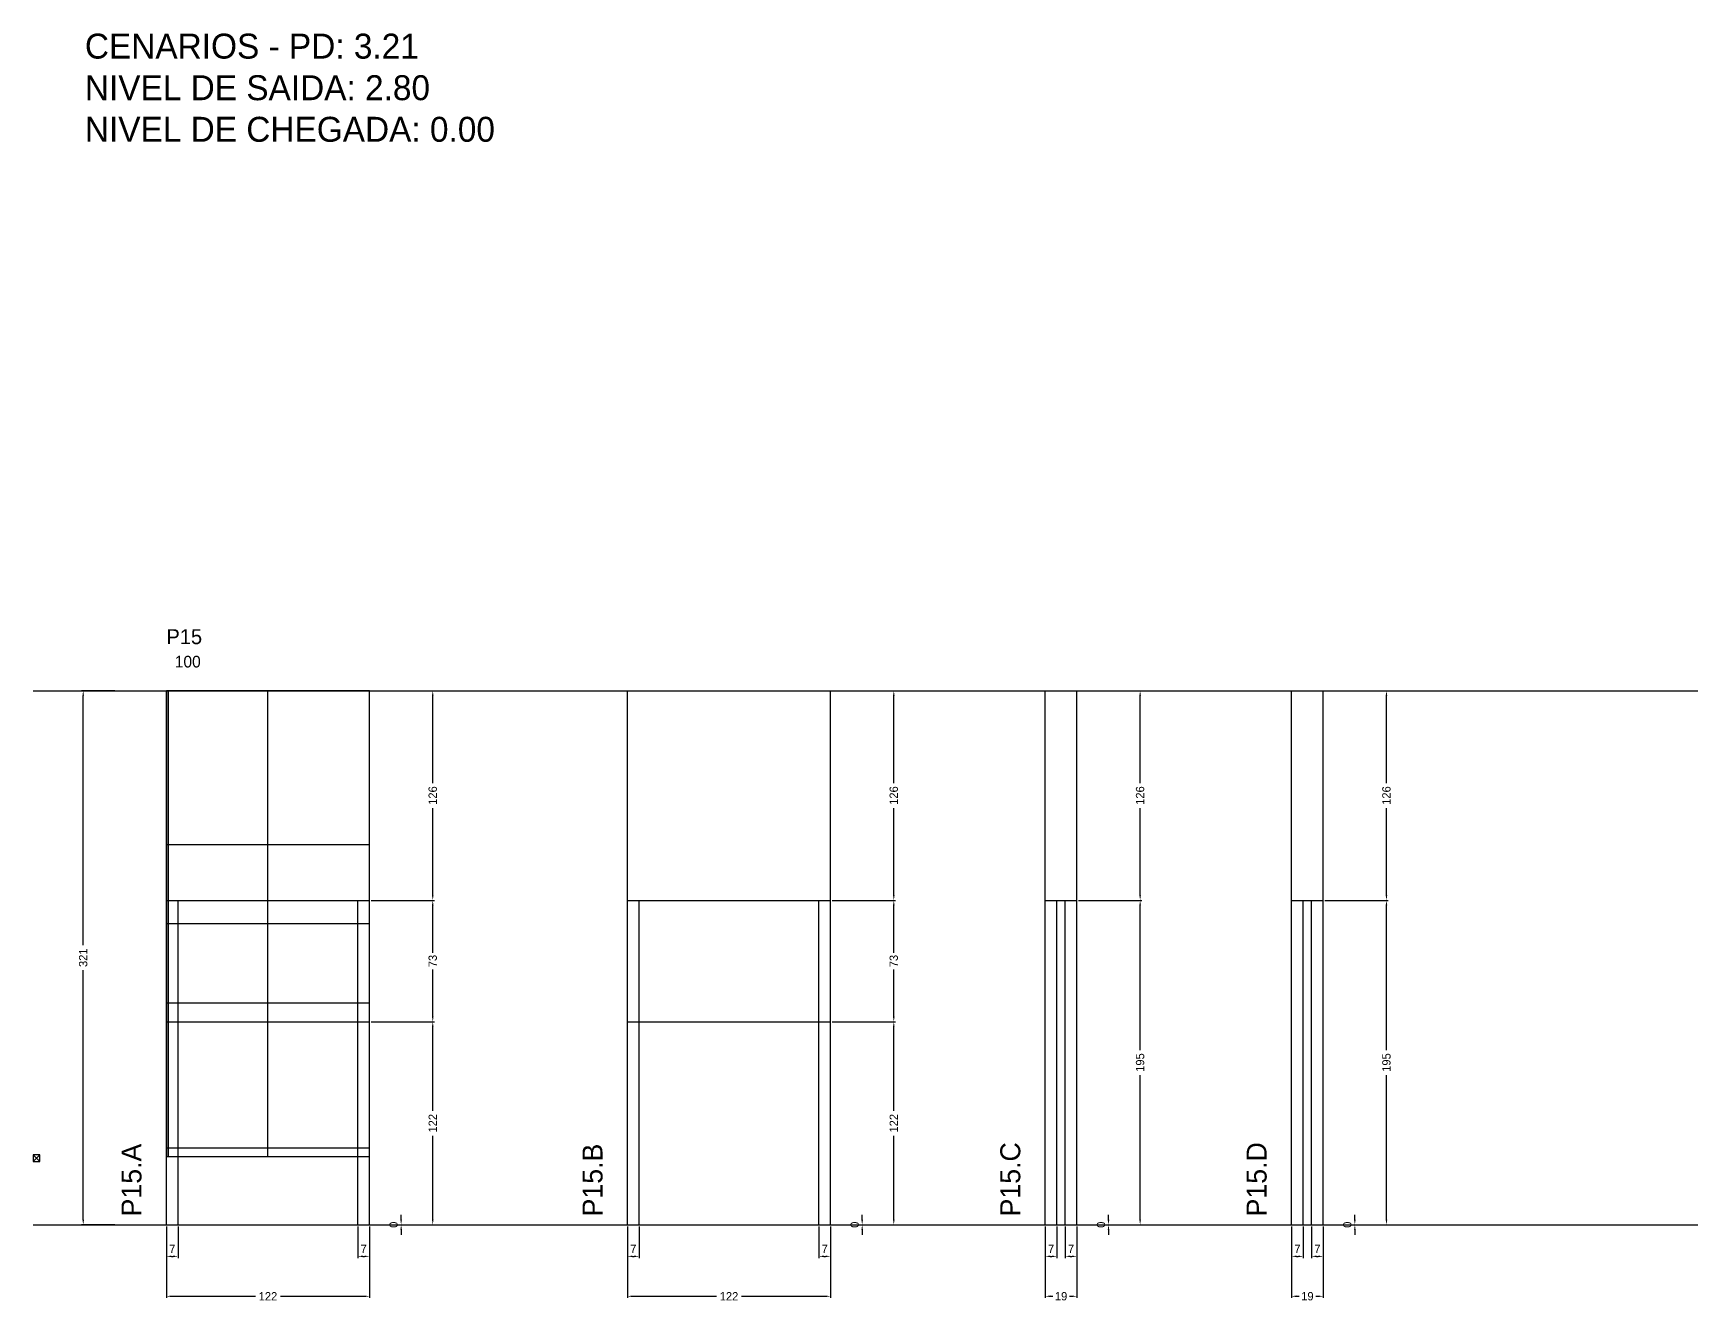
# Model space of a CAD drawing. Header units: centimetres. Extents: x -8500 to 4337, y -467 to 295.
# Drawn here: x -7000 to -6000, y -467 to 295 of the extents above; entities that cross this region are included whole.
import ezdxf

# ---------------------------------------------------------------- set-up
doc = ezdxf.new("R2010")
doc.units = ezdxf.units.CM
doc.linetypes.add('DASHED', pattern=[2, -2])
for name, color, linetype in [('CHAPA', 140, 'Continuous'), ('COTA', 241, 'Continuous'), ('Madeira', 30, 'Continuous'), ('MEIO_PONT', 160, 'Continuous'), ('NOMENCLATURA', 7, 'Continuous'), ('Nível', 160, 'Continuous'), ('Painéis', 200, 'Continuous'), ('Perfil Metálico', 150, 'Continuous'), ('SARR_2.2x7', 40, 'Continuous'), ('SARRAFO DE PRESSAO', 200, 'Continuous'), ('texto', 7, 'Continuous'), ('TEXTO_GERAL', 7, 'Continuous')]:
    doc.layers.add(name, color=color, linetype=linetype)
doc.dimstyles.new('PAINEL-NOVA', dxfattribs={"dimtxt": 5, "dimasz": 3, "dimexe": 1, "dimexo": 1, "dimgap": 1, "dimtad": 1, "dimcen": 2.5, "dimazin": 3, "dimtfac": 1, "dimtmove": 0, "dimatfit": 3})

# ---------------------------------------------------------------- blocks, each defined once
blk = doc.blocks.new('_CLOSEDFILLED')
at = {"color": 0, "linetype": 'BYBLOCK'}
blk.add_solid([(-1, 0.16), (0, 0), (-1, -0.16)], dxfattribs=at)
blk = doc.blocks.new('*D1')
for p, q in [((-6951, -100), (-6971, -100)), ((-6970, -253), (-6970, -103)), ((-6970, -418), (-6970, -268)), ((-6951, -421), (-6971, -421))]:
    blk.add_line(p, q)
at = {"layer": 'Defpoints'}
for p in [(-6950, -100), (-6970, -421), (-6950, -421)]:
    blk.add_point(p, dxfattribs=at)
at = {"layer": 'COTA', "xscale": 3, "yscale": 3}
for p, rotation in [((-6970, -100), 90), ((-6970, -421), 270)]:
    blk.add_blockref('_CLOSEDFILLED', p, dxfattribs=dict(at, rotation=rotation))
at = {"layer": 'COTA', "insert": (-6970, -260.5), "char_height": 5, "attachment_point": 5, "rotation": 90}
blk.add_mtext('321', dxfattribs=at)
blk = doc.blocks.new('MULDURA')
at = {"layer": 'Paineis'}
for p, q in [((0, 0), (4, 4)), ((4, 0), (0, 4))]:
    blk.add_line(p, q, dxfattribs=at)
blk.add_lwpolyline([(0, 0), (4, 0), (4, 4), (0, 4)], close=True, dxfattribs=at)
blk = doc.blocks.new('*D3')
at = {"color": 4}
for p, q in [((-6797, -299), (-6759, -299)), ((-6760, -352.5), (-6760, -302)), ((-6760, -418), (-6760, -367.5)), ((-6797, -421), (-6759, -421))]:
    blk.add_line(p, q, dxfattribs=at)
at = {"layer": 'Defpoints'}
for p in [(-6798, -299), (-6798, -421), (-6760, -421)]:
    blk.add_point(p, dxfattribs=at)
at = {"layer": 'COTA', "color": 4, "xscale": 3, "yscale": 3}
for p, rotation in [((-6760, -299), 90), ((-6760, -421), 270)]:
    blk.add_blockref('_CLOSEDFILLED', p, dxfattribs=dict(at, rotation=rotation))
at = {"layer": 'COTA', "color": 4, "insert": (-6760, -360), "char_height": 5, "attachment_point": 5, "rotation": 90}
blk.add_mtext('122', dxfattribs=at)
blk = doc.blocks.new('*D4')
at = {"color": 4}
for p, q in [((-6797, -226), (-6759, -226)), ((-6760, -257.5), (-6760, -229)), ((-6760, -296), (-6760, -267.5)), ((-6797, -299), (-6759, -299))]:
    blk.add_line(p, q, dxfattribs=at)
at = {"layer": 'Defpoints'}
for p in [(-6798, -226), (-6798, -299), (-6760, -299)]:
    blk.add_point(p, dxfattribs=at)
at = {"layer": 'COTA', "color": 4, "xscale": 3, "yscale": 3}
for p, rotation in [((-6760, -226), 90), ((-6760, -299), 270)]:
    blk.add_blockref('_CLOSEDFILLED', p, dxfattribs=dict(at, rotation=rotation))
at = {"layer": 'COTA', "color": 4, "insert": (-6760, -262.5), "char_height": 5, "attachment_point": 5, "rotation": 90}
blk.add_mtext('73', dxfattribs=at)
blk = doc.blocks.new('*D5')
at = {"color": 4}
for p, q in [((-6797, -100), (-6759, -100)), ((-6760, -155.5), (-6760, -103)), ((-6760, -223), (-6760, -170.5)), ((-6797, -226), (-6759, -226))]:
    blk.add_line(p, q, dxfattribs=at)
at = {"layer": 'Defpoints'}
for p in [(-6798, -100), (-6798, -226), (-6760, -226)]:
    blk.add_point(p, dxfattribs=at)
at = {"layer": 'COTA', "color": 4, "xscale": 3, "yscale": 3}
for p, rotation in [((-6760, -100), 90), ((-6760, -226), 270)]:
    blk.add_blockref('_CLOSEDFILLED', p, dxfattribs=dict(at, rotation=rotation))
at = {"layer": 'COTA', "color": 4, "insert": (-6760, -163), "char_height": 5, "attachment_point": 5, "rotation": 90}
blk.add_mtext('126', dxfattribs=at)
blk = doc.blocks.new('*D6')
at = {"color": 4}
for p, q in [((-6920, -422), (-6920, -441)), ((-6913, -422), (-6913, -441)), ((-6917, -440), (-6916, -440))]:
    blk.add_line(p, q, dxfattribs=at)
at = {"layer": 'Defpoints'}
for p in [(-6920, -421), (-6913, -421), (-6920, -440)]:
    blk.add_point(p, dxfattribs=at)
at = {"layer": 'COTA', "color": 4, "xscale": 3, "yscale": 3, "rotation": 180}
blk.add_blockref('_CLOSEDFILLED', (-6920, -440), dxfattribs=at)
at = {"layer": 'COTA', "color": 4, "xscale": 3, "yscale": 3}
blk.add_blockref('_CLOSEDFILLED', (-6913, -440), dxfattribs=at)
at = {"layer": 'COTA', "color": 4, "insert": (-6916.5, -435.5), "char_height": 5, "attachment_point": 5}
blk.add_mtext('7', dxfattribs=at)
blk = doc.blocks.new('*D7')
at = {"color": 4}
for p, q in [((-6805, -422), (-6805, -441)), ((-6798, -422), (-6798, -441)), ((-6802, -440), (-6801, -440))]:
    blk.add_line(p, q, dxfattribs=at)
at = {"layer": 'Defpoints'}
for p in [(-6805, -421), (-6798, -421), (-6805, -440)]:
    blk.add_point(p, dxfattribs=at)
at = {"layer": 'COTA', "color": 4, "xscale": 3, "yscale": 3, "rotation": 180}
blk.add_blockref('_CLOSEDFILLED', (-6805, -440), dxfattribs=at)
at = {"layer": 'COTA', "color": 4, "xscale": 3, "yscale": 3}
blk.add_blockref('_CLOSEDFILLED', (-6798, -440), dxfattribs=at)
at = {"layer": 'COTA', "color": 4, "insert": (-6801.5, -435.5), "char_height": 5, "attachment_point": 5}
blk.add_mtext('7', dxfattribs=at)
blk = doc.blocks.new('*D8')
at = {"color": 4}
for p, q in [((-6920, -422), (-6920, -465)), ((-6798, -422), (-6798, -465)), ((-6917, -464), (-6866.5, -464)), ((-6851.5, -464), (-6801, -464))]:
    blk.add_line(p, q, dxfattribs=at)
at = {"layer": 'Defpoints'}
for p in [(-6920, -421), (-6798, -421), (-6920, -464)]:
    blk.add_point(p, dxfattribs=at)
at = {"layer": 'COTA', "color": 4, "xscale": 3, "yscale": 3, "rotation": 180}
blk.add_blockref('_CLOSEDFILLED', (-6920, -464), dxfattribs=at)
at = {"layer": 'COTA', "color": 4, "xscale": 3, "yscale": 3}
blk.add_blockref('_CLOSEDFILLED', (-6798, -464), dxfattribs=at)
at = {"layer": 'COTA', "color": 4, "insert": (-6859, -464), "char_height": 5, "attachment_point": 5}
blk.add_mtext('122', dxfattribs=at)
blk = doc.blocks.new('*D10')
at = {"color": 4}
for p, q in [((-6520, -299), (-6482, -299)), ((-6483, -352.5), (-6483, -302)), ((-6483, -418), (-6483, -367.5)), ((-6520, -421), (-6482, -421))]:
    blk.add_line(p, q, dxfattribs=at)
at = {"layer": 'Defpoints'}
for p in [(-6521, -299), (-6521, -421), (-6483, -421)]:
    blk.add_point(p, dxfattribs=at)
at = {"layer": 'COTA', "color": 4, "xscale": 3, "yscale": 3}
for p, rotation in [((-6483, -299), 90), ((-6483, -421), 270)]:
    blk.add_blockref('_CLOSEDFILLED', p, dxfattribs=dict(at, rotation=rotation))
at = {"layer": 'COTA', "color": 4, "insert": (-6483, -360), "char_height": 5, "attachment_point": 5, "rotation": 90}
blk.add_mtext('122', dxfattribs=at)
blk = doc.blocks.new('*D11')
at = {"color": 4}
for p, q in [((-6520, -226), (-6482, -226)), ((-6483, -257.5), (-6483, -229)), ((-6483, -296), (-6483, -267.5)), ((-6520, -299), (-6482, -299))]:
    blk.add_line(p, q, dxfattribs=at)
at = {"layer": 'Defpoints'}
for p in [(-6521, -226), (-6521, -299), (-6483, -299)]:
    blk.add_point(p, dxfattribs=at)
at = {"layer": 'COTA', "color": 4, "xscale": 3, "yscale": 3}
for p, rotation in [((-6483, -226), 90), ((-6483, -299), 270)]:
    blk.add_blockref('_CLOSEDFILLED', p, dxfattribs=dict(at, rotation=rotation))
at = {"layer": 'COTA', "color": 4, "insert": (-6483, -262.5), "char_height": 5, "attachment_point": 5, "rotation": 90}
blk.add_mtext('73', dxfattribs=at)
blk = doc.blocks.new('*D12')
at = {"color": 4}
for p, q in [((-6520, -100), (-6482, -100)), ((-6483, -155.5), (-6483, -103)), ((-6483, -223), (-6483, -170.5)), ((-6520, -226), (-6482, -226))]:
    blk.add_line(p, q, dxfattribs=at)
at = {"layer": 'Defpoints'}
for p in [(-6521, -100), (-6521, -226), (-6483, -226)]:
    blk.add_point(p, dxfattribs=at)
at = {"layer": 'COTA', "color": 4, "xscale": 3, "yscale": 3}
for p, rotation in [((-6483, -100), 90), ((-6483, -226), 270)]:
    blk.add_blockref('_CLOSEDFILLED', p, dxfattribs=dict(at, rotation=rotation))
at = {"layer": 'COTA', "color": 4, "insert": (-6483, -163), "char_height": 5, "attachment_point": 5, "rotation": 90}
blk.add_mtext('126', dxfattribs=at)
blk = doc.blocks.new('*D13')
at = {"color": 4}
for p, q in [((-6643, -422), (-6643, -441)), ((-6636, -422), (-6636, -441)), ((-6640, -440), (-6639, -440))]:
    blk.add_line(p, q, dxfattribs=at)
at = {"layer": 'Defpoints'}
for p in [(-6643, -421), (-6636, -421), (-6643, -440)]:
    blk.add_point(p, dxfattribs=at)
at = {"layer": 'COTA', "color": 4, "xscale": 3, "yscale": 3, "rotation": 180}
blk.add_blockref('_CLOSEDFILLED', (-6643, -440), dxfattribs=at)
at = {"layer": 'COTA', "color": 4, "xscale": 3, "yscale": 3}
blk.add_blockref('_CLOSEDFILLED', (-6636, -440), dxfattribs=at)
at = {"layer": 'COTA', "color": 4, "insert": (-6639.5, -435.5), "char_height": 5, "attachment_point": 5}
blk.add_mtext('7', dxfattribs=at)
blk = doc.blocks.new('*D14')
at = {"color": 4}
for p, q in [((-6528, -422), (-6528, -441)), ((-6521, -422), (-6521, -441)), ((-6525, -440), (-6524, -440))]:
    blk.add_line(p, q, dxfattribs=at)
at = {"layer": 'Defpoints'}
for p in [(-6528, -421), (-6521, -421), (-6528, -440)]:
    blk.add_point(p, dxfattribs=at)
at = {"layer": 'COTA', "color": 4, "xscale": 3, "yscale": 3, "rotation": 180}
blk.add_blockref('_CLOSEDFILLED', (-6528, -440), dxfattribs=at)
at = {"layer": 'COTA', "color": 4, "xscale": 3, "yscale": 3}
blk.add_blockref('_CLOSEDFILLED', (-6521, -440), dxfattribs=at)
at = {"layer": 'COTA', "color": 4, "insert": (-6524.5, -435.5), "char_height": 5, "attachment_point": 5}
blk.add_mtext('7', dxfattribs=at)
blk = doc.blocks.new('*D15')
at = {"color": 4}
for p, q in [((-6643, -422), (-6643, -465)), ((-6521, -422), (-6521, -465)), ((-6640, -464), (-6589.5, -464)), ((-6574.5, -464), (-6524, -464))]:
    blk.add_line(p, q, dxfattribs=at)
at = {"layer": 'Defpoints'}
for p in [(-6643, -421), (-6521, -421), (-6643, -464)]:
    blk.add_point(p, dxfattribs=at)
at = {"layer": 'COTA', "color": 4, "xscale": 3, "yscale": 3, "rotation": 180}
blk.add_blockref('_CLOSEDFILLED', (-6643, -464), dxfattribs=at)
at = {"layer": 'COTA', "color": 4, "xscale": 3, "yscale": 3}
blk.add_blockref('_CLOSEDFILLED', (-6521, -464), dxfattribs=at)
at = {"layer": 'COTA', "color": 4, "insert": (-6582, -464), "char_height": 5, "attachment_point": 5}
blk.add_mtext('122', dxfattribs=at)
blk = doc.blocks.new('*D17')
at = {"color": 4}
for p, q in [((-6372, -226), (-6334, -226)), ((-6335, -316), (-6335, -229)), ((-6335, -418), (-6335, -331)), ((-6372, -421), (-6334, -421))]:
    blk.add_line(p, q, dxfattribs=at)
at = {"layer": 'Defpoints'}
for p in [(-6373, -226), (-6373, -421), (-6335, -421)]:
    blk.add_point(p, dxfattribs=at)
at = {"layer": 'COTA', "color": 4, "xscale": 3, "yscale": 3}
for p, rotation in [((-6335, -226), 90), ((-6335, -421), 270)]:
    blk.add_blockref('_CLOSEDFILLED', p, dxfattribs=dict(at, rotation=rotation))
at = {"layer": 'COTA', "color": 4, "insert": (-6335, -323.5), "char_height": 5, "attachment_point": 5, "rotation": 90}
blk.add_mtext('195', dxfattribs=at)
blk = doc.blocks.new('*D18')
at = {"color": 4}
for p, q in [((-6372, -100), (-6334, -100)), ((-6335, -155.5), (-6335, -103)), ((-6335, -223), (-6335, -170.5)), ((-6372, -226), (-6334, -226))]:
    blk.add_line(p, q, dxfattribs=at)
at = {"layer": 'Defpoints'}
for p in [(-6373, -100), (-6373, -226), (-6335, -226)]:
    blk.add_point(p, dxfattribs=at)
at = {"layer": 'COTA', "color": 4, "xscale": 3, "yscale": 3}
for p, rotation in [((-6335, -100), 90), ((-6335, -226), 270)]:
    blk.add_blockref('_CLOSEDFILLED', p, dxfattribs=dict(at, rotation=rotation))
at = {"layer": 'COTA', "color": 4, "insert": (-6335, -163), "char_height": 5, "attachment_point": 5, "rotation": 90}
blk.add_mtext('126', dxfattribs=at)
blk = doc.blocks.new('*D19')
at = {"color": 4}
for p, q in [((-6392, -422), (-6392, -441)), ((-6385, -422), (-6385, -441)), ((-6389, -440), (-6388, -440))]:
    blk.add_line(p, q, dxfattribs=at)
at = {"layer": 'Defpoints'}
for p in [(-6392, -421), (-6385, -421), (-6392, -440)]:
    blk.add_point(p, dxfattribs=at)
at = {"layer": 'COTA', "color": 4, "xscale": 3, "yscale": 3, "rotation": 180}
blk.add_blockref('_CLOSEDFILLED', (-6392, -440), dxfattribs=at)
at = {"layer": 'COTA', "color": 4, "xscale": 3, "yscale": 3}
blk.add_blockref('_CLOSEDFILLED', (-6385, -440), dxfattribs=at)
at = {"layer": 'COTA', "color": 4, "insert": (-6388.5, -435.5), "char_height": 5, "attachment_point": 5}
blk.add_mtext('7', dxfattribs=at)
blk = doc.blocks.new('*D20')
at = {"color": 4}
for p, q in [((-6380, -422), (-6380, -441)), ((-6373, -422), (-6373, -441)), ((-6377, -440), (-6376, -440))]:
    blk.add_line(p, q, dxfattribs=at)
at = {"layer": 'Defpoints'}
for p in [(-6380, -421), (-6373, -421), (-6380, -440)]:
    blk.add_point(p, dxfattribs=at)
at = {"layer": 'COTA', "color": 4, "xscale": 3, "yscale": 3, "rotation": 180}
blk.add_blockref('_CLOSEDFILLED', (-6380, -440), dxfattribs=at)
at = {"layer": 'COTA', "color": 4, "xscale": 3, "yscale": 3}
blk.add_blockref('_CLOSEDFILLED', (-6373, -440), dxfattribs=at)
at = {"layer": 'COTA', "color": 4, "insert": (-6376.5, -435.5), "char_height": 5, "attachment_point": 5}
blk.add_mtext('7', dxfattribs=at)
blk = doc.blocks.new('*D21')
at = {"color": 4}
for p, q in [((-6392, -422), (-6392, -465)), ((-6373, -422), (-6373, -465)), ((-6389, -464), (-6387.5, -464)), ((-6377.5, -464), (-6376, -464))]:
    blk.add_line(p, q, dxfattribs=at)
at = {"layer": 'Defpoints'}
for p in [(-6392, -421), (-6373, -421), (-6392, -464)]:
    blk.add_point(p, dxfattribs=at)
at = {"layer": 'COTA', "color": 4, "xscale": 3, "yscale": 3, "rotation": 180}
blk.add_blockref('_CLOSEDFILLED', (-6392, -464), dxfattribs=at)
at = {"layer": 'COTA', "color": 4, "xscale": 3, "yscale": 3}
blk.add_blockref('_CLOSEDFILLED', (-6373, -464), dxfattribs=at)
at = {"layer": 'COTA', "color": 4, "insert": (-6382.5, -464), "char_height": 5, "attachment_point": 5}
blk.add_mtext('19', dxfattribs=at)
blk = doc.blocks.new('*D23')
at = {"color": 4}
for p, q in [((-6224, -226), (-6186, -226)), ((-6187, -316), (-6187, -229)), ((-6187, -418), (-6187, -331)), ((-6224, -421), (-6186, -421))]:
    blk.add_line(p, q, dxfattribs=at)
at = {"layer": 'Defpoints'}
for p in [(-6225, -226), (-6225, -421), (-6187, -421)]:
    blk.add_point(p, dxfattribs=at)
at = {"layer": 'COTA', "color": 4, "xscale": 3, "yscale": 3}
for p, rotation in [((-6187, -226), 90), ((-6187, -421), 270)]:
    blk.add_blockref('_CLOSEDFILLED', p, dxfattribs=dict(at, rotation=rotation))
at = {"layer": 'COTA', "color": 4, "insert": (-6187, -323.5), "char_height": 5, "attachment_point": 5, "rotation": 90}
blk.add_mtext('195', dxfattribs=at)
blk = doc.blocks.new('*D24')
at = {"color": 4}
for p, q in [((-6224, -100), (-6186, -100)), ((-6187, -155.5), (-6187, -103)), ((-6187, -223), (-6187, -170.5)), ((-6224, -226), (-6186, -226))]:
    blk.add_line(p, q, dxfattribs=at)
at = {"layer": 'Defpoints'}
for p in [(-6225, -100), (-6225, -226), (-6187, -226)]:
    blk.add_point(p, dxfattribs=at)
at = {"layer": 'COTA', "color": 4, "xscale": 3, "yscale": 3}
for p, rotation in [((-6187, -100), 90), ((-6187, -226), 270)]:
    blk.add_blockref('_CLOSEDFILLED', p, dxfattribs=dict(at, rotation=rotation))
at = {"layer": 'COTA', "color": 4, "insert": (-6187, -163), "char_height": 5, "attachment_point": 5, "rotation": 90}
blk.add_mtext('126', dxfattribs=at)
blk = doc.blocks.new('*D25')
at = {"color": 4}
for p, q in [((-6244, -422), (-6244, -441)), ((-6237, -422), (-6237, -441)), ((-6241, -440), (-6240, -440))]:
    blk.add_line(p, q, dxfattribs=at)
at = {"layer": 'Defpoints'}
for p in [(-6244, -421), (-6237, -421), (-6244, -440)]:
    blk.add_point(p, dxfattribs=at)
at = {"layer": 'COTA', "color": 4, "xscale": 3, "yscale": 3, "rotation": 180}
blk.add_blockref('_CLOSEDFILLED', (-6244, -440), dxfattribs=at)
at = {"layer": 'COTA', "color": 4, "xscale": 3, "yscale": 3}
blk.add_blockref('_CLOSEDFILLED', (-6237, -440), dxfattribs=at)
at = {"layer": 'COTA', "color": 4, "insert": (-6240.5, -435.5), "char_height": 5, "attachment_point": 5}
blk.add_mtext('7', dxfattribs=at)
blk = doc.blocks.new('*D26')
at = {"color": 4}
for p, q in [((-6232, -422), (-6232, -441)), ((-6225, -422), (-6225, -441)), ((-6229, -440), (-6228, -440))]:
    blk.add_line(p, q, dxfattribs=at)
at = {"layer": 'Defpoints'}
for p in [(-6232, -421), (-6225, -421), (-6232, -440)]:
    blk.add_point(p, dxfattribs=at)
at = {"layer": 'COTA', "color": 4, "xscale": 3, "yscale": 3, "rotation": 180}
blk.add_blockref('_CLOSEDFILLED', (-6232, -440), dxfattribs=at)
at = {"layer": 'COTA', "color": 4, "xscale": 3, "yscale": 3}
blk.add_blockref('_CLOSEDFILLED', (-6225, -440), dxfattribs=at)
at = {"layer": 'COTA', "color": 4, "insert": (-6228.5, -435.5), "char_height": 5, "attachment_point": 5}
blk.add_mtext('7', dxfattribs=at)
blk = doc.blocks.new('*D27')
at = {"color": 4}
for p, q in [((-6244, -422), (-6244, -465)), ((-6225, -422), (-6225, -465)), ((-6241, -464), (-6239.5, -464)), ((-6229.5, -464), (-6228, -464))]:
    blk.add_line(p, q, dxfattribs=at)
at = {"layer": 'Defpoints'}
for p in [(-6244, -421), (-6225, -421), (-6244, -464)]:
    blk.add_point(p, dxfattribs=at)
at = {"layer": 'COTA', "color": 4, "xscale": 3, "yscale": 3, "rotation": 180}
blk.add_blockref('_CLOSEDFILLED', (-6244, -464), dxfattribs=at)
at = {"layer": 'COTA', "color": 4, "xscale": 3, "yscale": 3}
blk.add_blockref('_CLOSEDFILLED', (-6225, -464), dxfattribs=at)
at = {"layer": 'COTA', "color": 4, "insert": (-6234.5, -464), "char_height": 5, "attachment_point": 5}
blk.add_mtext('19', dxfattribs=at)

msp = doc.modelspace()

# ---------------------------------------------------------------- linework, layer by layer
at = {"layer": 'CHAPA'}
msp.add_lwpolyline([(-6920, -380), (-6918.8, -380), (-6918.8, -100), (-6920, -100)], close=True, dxfattribs=at)
at = {"layer": 'COTA'}
for p, q in [((-6920, -226), (-6920, -100)), ((-6920, -100), (-6798, -100)), ((-6798, -226), (-6798, -100)), ((-6643, -226), (-6643, -100)), ((-6643, -100), (-6521, -100)), ((-6521, -226), (-6521, -100)), ((-6392, -226), (-6392, -100)), ((-6392, -100), (-6373, -100)), ((-6373, -226), (-6373, -100)), ((-6244, -226), (-6244, -100)), ((-6244, -100), (-6225, -100)), ((-6225, -226), (-6225, -100))]:
    msp.add_line(p, q, dxfattribs=at)
at = {"layer": 'Madeira'}
for points in [[(-6920, -192.4), (-6798, -192.4)], [(-6920, -287.6), (-6798, -287.6)]]:
    msp.add_lwpolyline(points, dxfattribs=at)
at = {"layer": 'MEIO_PONT'}
msp.add_lwpolyline([(-6920, -240), (-6798, -240)], dxfattribs=at)
at = {"layer": 'Nível', "linetype": 'DASHED'}
for points in [[(-7000, -100), (-6000, -100)], [(-7000, -421), (-6000, -421)]]:
    msp.add_lwpolyline(points, dxfattribs=at)
at = {"layer": 'Painéis'}
for p, q in [((-6920, -226), (-6798, -226)), ((-6920, -421), (-6920, -226)), ((-6798, -421), (-6798, -226)), ((-6643, -226), (-6521, -226)), ((-6643, -421), (-6643, -226)), ((-6521, -421), (-6521, -226)), ((-6392, -226), (-6373, -226)), ((-6392, -421), (-6392, -226)), ((-6373, -421), (-6373, -226)), ((-6244, -226), (-6225, -226)), ((-6244, -421), (-6244, -226)), ((-6225, -421), (-6225, -226)), ((-6920, -299), (-6798, -299)), ((-6643, -299), (-6521, -299)), ((-6920, -421), (-6798, -421)), ((-6643, -421), (-6521, -421)), ((-6392, -421), (-6373, -421)), ((-6244, -421), (-6225, -421))]:
    msp.add_line(p, q, dxfattribs=at)
msp.add_lwpolyline([(-6920, -380), (-6798, -380), (-6798, -100), (-6920, -100)], close=True, dxfattribs=at)
at = {"layer": 'Perfil Metálico'}
msp.add_line((-6859, -380), (-6859, -100), dxfattribs=at)
at = {"layer": 'SARR_2.2x7'}
for points in [[(-6913, -299), (-6913, -226)], [(-6805, -299), (-6805, -226)], [(-6636, -299), (-6636, -226)], [(-6528, -299), (-6528, -226)], [(-6385, -421), (-6385, -226)], [(-6380, -421), (-6380, -226)], [(-6237, -421), (-6237, -226)], [(-6232, -421), (-6232, -226)], [(-6913, -421), (-6913, -299)], [(-6805, -421), (-6805, -299)], [(-6636, -421), (-6636, -299)], [(-6528, -421), (-6528, -299)]]:
    msp.add_lwpolyline(points, dxfattribs=at)
at = {"layer": 'SARRAFO DE PRESSAO'}
msp.add_lwpolyline([(-6920, -380), (-6798, -380), (-6798, -375), (-6920, -375)], close=True, dxfattribs=at)

# ---------------------------------------------------------------- block references
at = {"layer": 'COTA'}
msp.add_blockref('MULDURA', (-7000, -383), dxfattribs=at)

# ---------------------------------------------------------------- texts
at = {"layer": 'NOMENCLATURA'}
for s, p in [('CENARIOS - PD: 3.21', (-6969, 280)), ('NIVEL DE SAIDA: 2.80', (-6969, 255)), ('NIVEL DE CHEGADA: 0.00', (-6969, 230))]:
    msp.add_text(s, height=15, dxfattribs=at).set_placement(p)
for s, p in [('P15.A', (-6935, -416)), ('P15.B', (-6658, -416)), ('P15.C', (-6407, -416)), ('P15.D', (-6259, -416))]:
    msp.add_text(s, height=12, rotation=90, dxfattribs=at).set_placement(p)
at = {"layer": 'texto'}
msp.add_text('100', height=7, dxfattribs=at).set_placement((-6915, -86))
at = {"layer": 'TEXTO_GERAL'}
msp.add_text('P15', height=9, dxfattribs=at).set_placement((-6920, -72))

# ---------------------------------------------------------------- dimensions: what is measured, and where the dimension line sits
at = {"layer": 'COTA'}
dim = msp.add_linear_dim(base=(-6970, -421), p1=(-6950, -421), p2=(-6950, -100), angle=90, dimstyle='PAINEL-NOVA', dxfattribs=at)
dim.commit()
dim.dimension.update_dxf_attribs({"geometry": '*D1', "text_midpoint": (-6970, -260.5)})
at = {"layer": 'COTA', "color": 4}
for base, p1, p2, picture, middle in [((-6760, -226), (-6798, -226), (-6798, -100), '*D5', (-6760, -163)), ((-6483, -226), (-6521, -226), (-6521, -100), '*D12', (-6483, -163)), ((-6335, -226), (-6373, -226), (-6373, -100), '*D18', (-6335, -163)), ((-6187, -226), (-6225, -226), (-6225, -100), '*D24', (-6187, -163)), ((-6760, -299), (-6798, -299), (-6798, -226), '*D4', (-6760, -262.5)), ((-6483, -299), (-6521, -299), (-6521, -226), '*D11', (-6483, -262.5)), ((-6335, -421), (-6373, -421), (-6373, -226), '*D17', (-6335, -323.5)), ((-6187, -421), (-6225, -421), (-6225, -226), '*D23', (-6187, -323.5)), ((-6760, -421), (-6798, -421), (-6798, -299), '*D3', (-6760, -360)), ((-6483, -421), (-6521, -421), (-6521, -299), '*D10', (-6483, -360))]:
    dim = msp.add_linear_dim(base=base, p1=p1, p2=p2, angle=90, dimstyle='PAINEL-NOVA', dxfattribs=at)
    dim.commit()
    dim.dimension.update_dxf_attribs({"geometry": picture, "text_midpoint": middle})
for base, p1, p2 in [((-6779, -421), (-6798, -421), (-6798, -421)), ((-6502, -421), (-6521, -421), (-6521, -421)), ((-6354, -421), (-6373, -421), (-6373, -421)), ((-6206, -421), (-6225, -421), (-6225, -421))]:
    msp.add_linear_dim(base=base, p1=p1, p2=p2, angle=90, dimstyle='PAINEL-NOVA', dxfattribs=at).render()
for base, p1, p2, picture, middle in [((-6920, -440), (-6920, -421), (-6913, -421), '*D6', (-6916.5, -435.5)), ((-6920, -464), (-6920, -421), (-6798, -421), '*D8', (-6859, -464)), ((-6805, -440), (-6805, -421), (-6798, -421), '*D7', (-6801.5, -435.5)), ((-6643, -440), (-6643, -421), (-6636, -421), '*D13', (-6639.5, -435.5)), ((-6643, -464), (-6643, -421), (-6521, -421), '*D15', (-6582, -464)), ((-6528, -440), (-6528, -421), (-6521, -421), '*D14', (-6524.5, -435.5)), ((-6392, -440), (-6392, -421), (-6385, -421), '*D19', (-6388.5, -435.5)), ((-6392, -464), (-6392, -421), (-6373, -421), '*D21', (-6382.5, -464)), ((-6380, -440), (-6380, -421), (-6373, -421), '*D20', (-6376.5, -435.5)), ((-6244, -440), (-6244, -421), (-6237, -421), '*D25', (-6240.5, -435.5)), ((-6244, -464), (-6244, -421), (-6225, -421), '*D27', (-6234.5, -464)), ((-6232, -440), (-6232, -421), (-6225, -421), '*D26', (-6228.5, -435.5))]:
    dim = msp.add_linear_dim(base=base, p1=p1, p2=p2, dimstyle='PAINEL-NOVA', dxfattribs=at)
    dim.commit()
    dim.dimension.update_dxf_attribs({"geometry": picture, "text_midpoint": middle})

doc.saveas('drawing.dxf')
